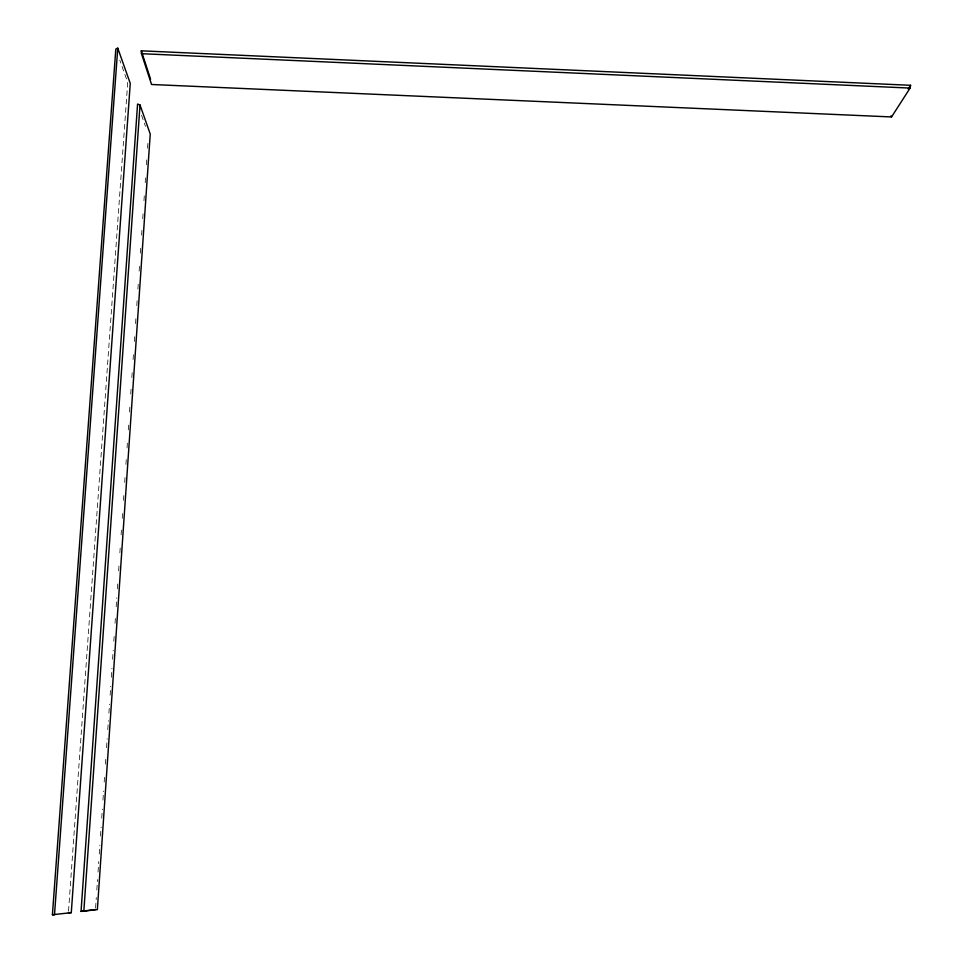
<?xml version="1.0" encoding="UTF-8"?>
<svg xmlns="http://www.w3.org/2000/svg" width="963" height="963" viewBox="0 0 963 963"><rect width="100%" height="100%" fill="white"/><g stroke="black" fill="none" stroke-linecap="round" stroke-linejoin="round"><path stroke-width="0.72" stroke-dasharray="4.82 3.61" d="M95.578 908.025L96.288 897.528M96.806 890.041L97.528 879.544M98.033 872.057L98.756 861.56M99.261 854.073L99.875 845.081M100.489 836.089L101.115 827.097M101.729 818.105L102.343 809.113M102.957 800.121L103.571 791.129M104.185 782.137L104.702 774.649M105.412 764.153L105.93 756.665M106.544 747.673L107.158 738.681M107.772 729.689L108.386 720.697M108.903 713.198L109.517 704.206M110.131 695.214L110.745 686.234M111.359 677.242L111.973 668.25M112.587 659.258L113.201 650.266M113.815 641.274L114.332 633.774M115.042 623.29L115.56 615.79M116.174 606.798L116.788 597.806M117.402 588.814L117.919 581.327M118.63 570.842L119.147 563.343M119.869 552.858L120.375 545.359M121.097 534.874L121.603 527.375M122.217 518.383L122.734 510.896M123.457 500.399L123.962 492.912M124.684 482.415L125.19 474.928M125.912 464.431L126.43 456.944M127.044 447.951L127.549 440.464M128.272 429.967L128.777 422.48M129.499 411.983L130.017 404.496M130.727 393.999L131.245 386.512M131.859 377.52L132.364 370.021M133.087 359.536L133.604 352.037M134.314 341.552L134.832 334.053M135.542 323.568L136.06 316.081M136.782 305.584L137.191 299.589M137.902 289.105L138.419 281.605M139.129 271.121L139.647 263.621M140.369 253.137L140.875 245.637M141.597 235.153L142.006 229.158M142.717 218.661L143.234 211.174M143.956 200.689L144.462 193.19M145.184 182.705L145.69 175.206M146.412 164.721L146.821 158.726M147.544 148.23L148.049 140.742M68.529 911.179L127.73 82.397L119.785 60.163M141.537 115.211L145.497 126.37"/><path stroke-width="1.44" d="M83.817 911.383L140.02 104.991L137.577 104.04L81.048 911.395L97.359 909.614L150.24 134.038L140.02 104.991M52.411 914.742L71.286 912.659L130.258 83.408L117.763 48.15L115.813 49.041L52.411 914.742L54.494 914.85L117.763 48.15M910.095 88.078L910.589 85.298L141.308 50.822L141.465 53.687L151.564 84.491L891.545 116.944L910.095 88.078L141.465 53.687M908.241 88.969L910.589 85.298M81.048 911.395L95.469 909.517M68.421 912.671L71.286 912.659M890.992 115.873L891.545 116.944M141.308 50.822L150.577 79.195"/></g></svg>
